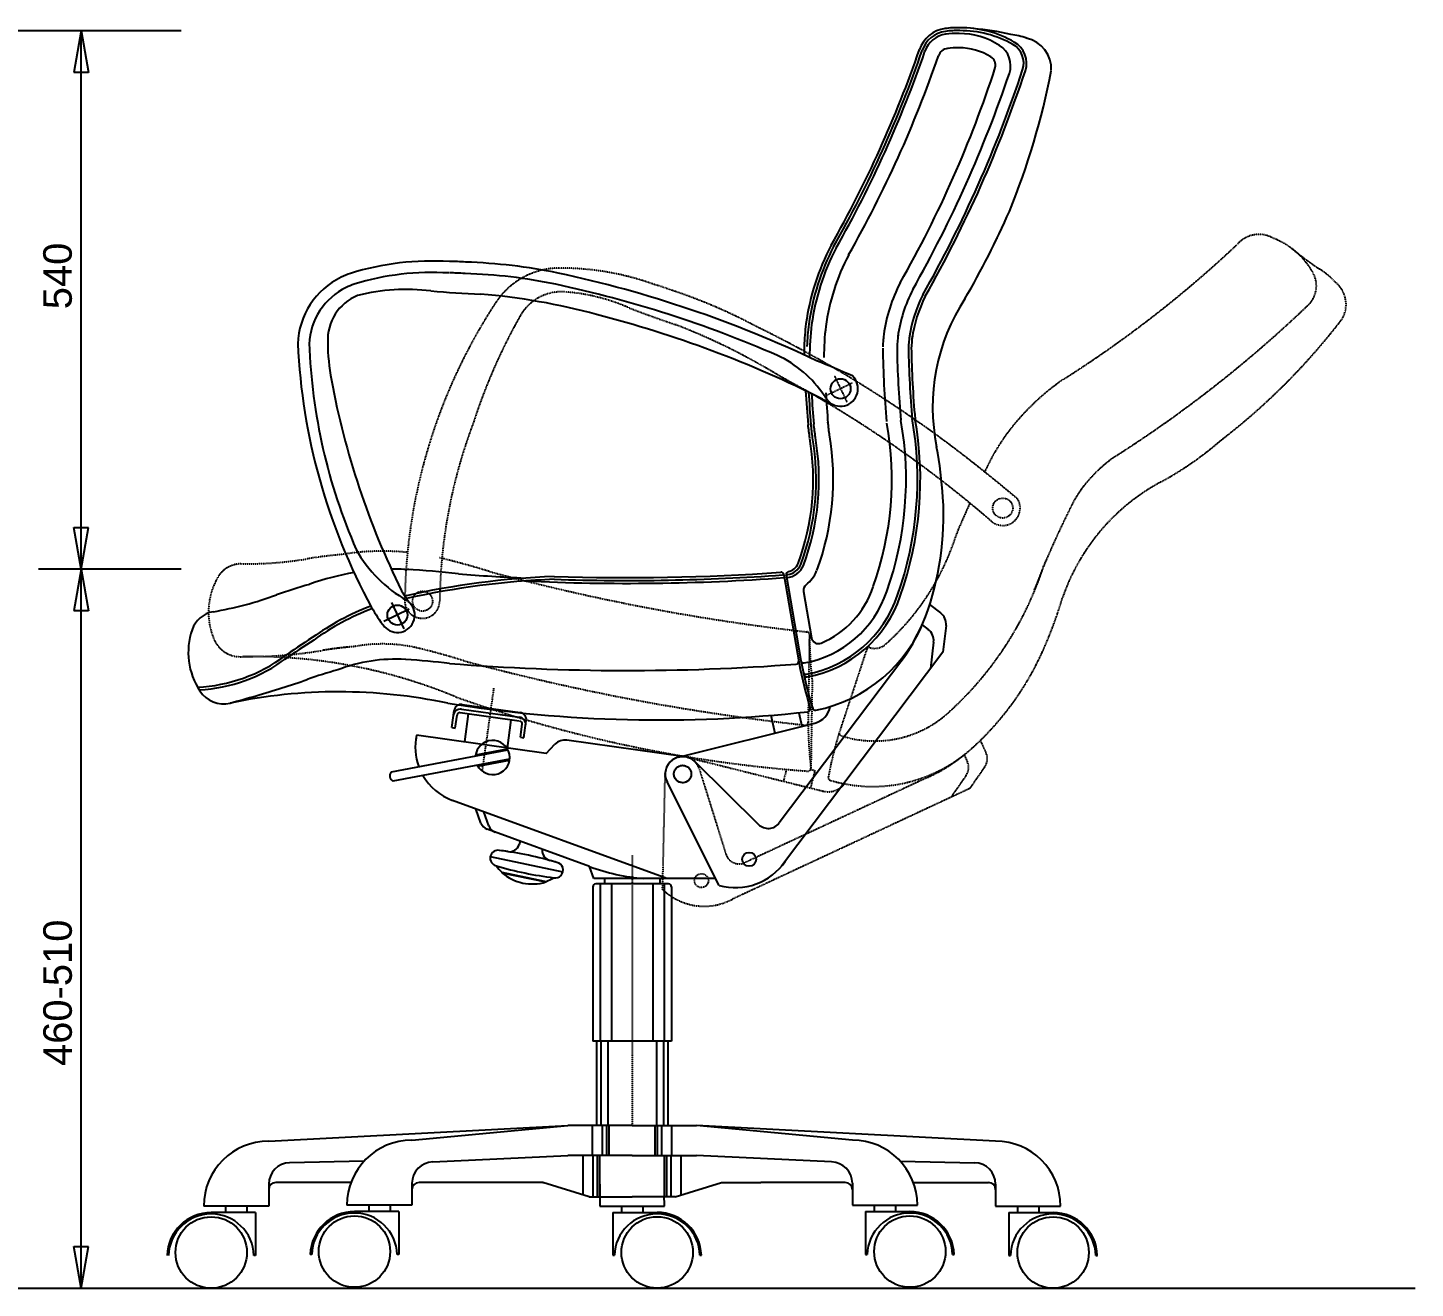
# Model space of a CAD drawing. Header units: millimetres. Extents: x 3929 to 9958, y 1973 to 3963.
# Drawn here: x 8986 to 9958, y 2880 to 3763 of the extents above; entities that cross this region are included whole.
import ezdxf

# ---------------------------------------------------------------- set-up
doc = ezdxf.new("R2010")
doc.units = ezdxf.units.MM
doc.linetypes.add('AKS1', pattern=[0.024, 0.01, -0.002, 0, -0.002, 0.01])
doc.linetypes.add('NOKTALI', pattern=[0.001, 0, -0.001])
for name, color, linetype in [('4', 1, 'NOKTALI'), ('axis', 40, 'AKS1'), ('chair', 250, 'Continuous'), ('dim', 4, 'Continuous'), ('size', 3, 'Continuous')]:
    doc.layers.add(name, color=color, linetype=linetype)
doc.styles.get("Standard").update_dxf_attribs({"font": 'arial.ttf'})

msp = doc.modelspace()

# ---------------------------------------------------------------- linework, layer by layer
at = {"color": 5}
msp.add_line((8177.94, 2880.17), (9957.7, 2880.17), dxfattribs=at)
at = {"layer": '4', "linetype": 'NOKTALI'}
for p, q in [((9261.69, 3349.2), (9262.09, 3349.18)), ((9533.48, 3337.61), (9532.58, 3276.34)), ((9573.59, 3327.37), (9554.49, 3269.43)), ((9535.42, 3305.22), (9534.52, 3244.11)), ((9653.11, 3263.61), (9657.16, 3254.93)), ((9447.64, 3251.93), (9543.07, 3228.14)), ((9641.83, 3253.57), (9644.05, 3248.82)), ((9656.33, 3245.25), (9645.69, 3229.96)), ((9430.7, 3159.3), (9432.53, 3240.39)), ((9456.32, 3243.76), (9475.02, 3184.05)), ((9618.54, 3238.8), (9488.43, 3178.13)), ((9517.44, 3243.37), (9515.27, 3235.07)), ((9537.35, 3242.51), (9534.17, 3230.36)), ((9534.33, 3243.3), (9537.35, 3242.51)), ((9643.22, 3239.14), (9632.58, 3223.85)), ((9645.69, 3229.96), (9479.59, 3152.51))]:
    msp.add_line(p, q, dxfattribs=at)
for centre, radius in [((9668.86, 3426.34), 7), ((9262.61, 3361.17), 7), ((9444.7, 3240.12), 6.09), ((9457.87, 3165.49), 4.87)]:
    msp.add_circle(centre, radius, dxfattribs=at)
for centre, radius, start, end in [((9848.27, 3597.9), 20, 60.21086, 139.31384), ((9838.71, 3564.59), 54.29, 29.41044, 68.94994), ((9275.54, 4203.72), 813.8, 302.38477, 313.24681), ((10033.9, 3807.3), 257.24, 230.64822, 236.13143), ((9358.7, 3540.63), 53.7, 90.17922, 146.75054), ((9359.14, 3400.77), 193.56, 70.07473, 90.17922), ((9869.45, 3581.92), 19, 318.41882, 29.41044), ((9862.07, 3547.48), 54.29, 42.58783, 58.37292), ((9359.99, 3544.34), 33.4, 85.65834, 150.60643), ((9352.17, 3441.27), 136.77, 66.45018, 85.65834), ((9388.91, 3454.72), 133.04, 69.35293, 74.22266), ((9317.36, 3217.63), 380.5, 62.03276, 71.86111), ((9889.26, 3568.84), 20, 328.96362, 50.28161), ((9638.68, 3357.07), 388.49, 146.75054, 179.37274), ((9682.89, 4279.67), 764.61, 248.83424, 251.44923), ((9275.54, 4203.72), 878.8, 302.47056, 313.78823), ((9685.41, 3361.03), 406.9, 150.60643, 162.11976), ((9541.22, 3838.91), 460.4, 307.54185, 322.4824), ((9276.22, 3131.57), 453.67, 58.45827, 68.88761), ((9126.36, 2796.32), 842.67, 50.86086, 63.99717), ((9134.21, 2807.47), 805.64, 49.13746, 61.91088), ((9806.08, 3378.31), 167.5, 124.41753, 144.00749), ((9638.68, 3357.07), 364.09, 159.26799, 179.37475), ((9841.69, 3358.48), 208.02, 145.35424, 149.65556), ((9664.07, 3655.82), 240.78, 298.78033, 310.91227), ((10325.3, 3122.18), 745.85, 152.75939, 153.78767), ((9806.08, 3378.31), 102.5, 124.97123, 144.00749), ((9142.23, 2800.1), 829.79, 49.66407, 51.54558), ((9848.03, 3316.62), 145.1, 117.96065, 161.11787), ((9841.69, 3358.48), 143.02, 145.35424, 148.99992), ((10325.3, 3122.18), 745.85, 155.64174, 156.96928), ((9668.86, 3426.34), 12.2, 231.72936, 30.95164), ((10325.3, 3122.18), 680.85, 152.91809, 157.18094), ((9146.45, 3596.46), 525.17, 338.64047, 339.66726), ((9473.14, 3458.7), 171, 311.59543, 341.76128), ((9139.16, 3647.24), 260, 269.27569, 279.4038), ((9234.16, 3073.6), 321.45, 95.09247, 99.4038), ((9215.49, 3248.25), 145.86, 93.71871, 93.87749), ((9215.49, 3248.25), 145.86, 93.71871, 93.87749), ((9234.56, 3221.68), 174.48, 84.23934, 99.40983), ((9137.94, 2827.39), 580.43, 72.80484, 76.39423), ((9234.56, 3221.68), 174.48, 75.6873, 76.19781), ((9135.63, 3368.26), 19, 89.27569, 150.47868), ((9701.93, 4840.19), 1510.19, 254.9396, 263.52793), ((9473.14, 3458.7), 236, 312.39667, 342.11692), ((9146.45, 3596.46), 590.17, 337.3404, 339.51094), ((9161.72, 3353.49), 48.98, 150.47868, 202.85115), ((9422.35, 3449.2), 300.83, 335.69723, 343.46333), ((9262.21, 3361.19), 12, 179.37274, 267.48533), ((9262.21, 3361.19), 12, 179.37274, 267.48533), ((9262.61, 3361.17), 12, 267.48533, 359.37475), ((9135.01, 3342.24), 20, 202.85115, 272.43099), ((9531.48, 3337.64), 2, 359.15533, 83.52793), ((9869.78, 3341.29), 336.32, 180.60881, 186.18209), ((9139.16, 3647.24), 325, 269.27569, 279.4038), ((9234.16, 3073.6), 256.45, 94.41203, 99.4038), ((9234.16, 3073.6), 256.45, 95.09247, 99.4038), ((9234.56, 3221.68), 109.48, 75.6873, 100.59271), ((9137.94, 2827.39), 515.43, 72.67564, 76.09351), ((9575.45, 3326.64), 2, 70.84757, 158.18714), ((9575.45, 3326.64), 2, 70.84757, 158.18714), ((9579.24, 3339.78), 11.69, 254.44076, 308.89868), ((9512.49, 3408.56), 201.96, 311.58104, 335.67218), ((9144.08, 2952.15), 370.2, 67.51572, 91.17107), ((9701.93, 4840.19), 1575.19, 254.89377, 263.7468), ((9601.76, 4181.54), 941.96, 250.39234, 265.77564), ((9579.24, 3340.24), 77, 252.26678, 313.52736), ((9530.58, 3276.37), 2, 263.7468, 359.15533), ((9839.18, 3278.63), 306.61, 180.42836, 186.46417), ((9821.06, 3186.86), 279.07, 162.88355, 169.49288), ((9556.39, 3268.8), 2, 161.75529, 252.26678), ((9577.77, 3334.99), 103.6, 253.3556, 311.58104), ((9648.33, 3250.81), 9.74, 325.17352, 25), ((9444.7, 3240.12), 12.18, 17.39036, 178.70541), ((9568.99, 3342.66), 115.07, 294.49501, 309.27087), ((9635.22, 3244.7), 9.74, 325.17352, 25), ((9532.52, 3244.14), 2, 265.77564, 359.15533), ((9548.66, 3237.65), 2, 161.75529, 253.3556), ((9546.61, 3242.32), 14.61, 255.99892, 321.77133), ((9484.32, 3186.96), 9.74, 197.39152, 295), ((9459.83, 3189.61), 42.04, 226.13844, 298.04338)]:
    msp.add_arc(centre, radius, start, end, dxfattribs=at)
at = {"layer": 'axis'}
for p, q in [((9550.9, 3519.11), (9559.87, 3500.23)), ((9563.69, 3513.86), (9545.87, 3505.3)), ((9304.67, 3243.39), (9312.62, 3300.12))]:
    msp.add_line(p, q, dxfattribs=at)
at = {"layer": 'axis', "linetype": 'AKS1'}
msp.add_line((9409.39, 3183.38), (9409.39, 2994.12), dxfattribs=at)
at = {"layer": 'chair'}
for p, q in [((9515.61, 3379.78), (9526.3, 3317.4)), ((9517.22, 3379.52), (9527.54, 3319.51)), ((9529.37, 3367.88), (9534.93, 3335.57)), ((9253.27, 3355.42), (9235.45, 3346.85)), ((9240.89, 3360.11), (9249.62, 3341.73)), ((9617.69, 3358.7), (9625.34, 3352.94)), ((9612.44, 3344.54), (9616.63, 3341.39)), ((9629.15, 3344), (9626.93, 3325.51)), ((9620.44, 3332.45), (9618.23, 3313.96)), ((9626.93, 3325.51), (9513.95, 3175.58)), ((9598.81, 3320.57), (9512.42, 3205.92)), ((9283.02, 3272.63), (9284.69, 3284.56)), ((9289.87, 3285.5), (9330.53, 3279.81)), ((9290.34, 3288.82), (9330.99, 3283.12)), ((9285.5, 3272.28), (9286.77, 3281.39)), ((9289.03, 3283.1), (9330.18, 3277.33)), ((9292.11, 3262.55), (9294.88, 3282.28)), ((9322.01, 3258.31), (9324.78, 3278.09)), ((9331.1, 3265.89), (9332.38, 3275.01)), ((9333.58, 3265.55), (9335.25, 3277.48)), ((9441.75, 3251.93), (9537.18, 3275.73)), ((9506.43, 3281.23), (9509.38, 3268.79)), ((9526.01, 3283.06), (9528.28, 3273.51)), ((9258.4, 3267.28), (9257.83, 3263.84)), ((9349.07, 3254.54), (9258.4, 3267.28)), ((9283.02, 3272.63), (9285.5, 3272.28)), ((9331.1, 3265.89), (9333.58, 3265.55)), ((9240.83, 3241.63), (9322.44, 3257.04)), ((9299.84, 3253.59), (9322.04, 3257.78)), ((9349.07, 3254.54), (9355.3, 3260.95)), ((9446.39, 3252.18), (9363.64, 3263.81)), ((9242.04, 3235.24), (9323.64, 3250.66)), ((9301.29, 3245.72), (9323.56, 3249.93)), ((9453.25, 3248.79), (9497.8, 3204.84)), ((9470.27, 3162.19), (9433.82, 3234.64)), ((9433.75, 3167.06), (9283.64, 3221.69)), ((9303.54, 3205.81), (9299.87, 3215.78)), ((9309.08, 3203.79), (9305.45, 3213.67)), ((9379.52, 3175.39), (9307.9, 3201.46)), ((9331.01, 3193.05), (9330.33, 3190.85)), ((9310.04, 3182.35), (9360.94, 3171.73)), ((9318.2, 3171.39), (9318.12, 3170.99)), ((9318.12, 3170.99), (9349, 3164.55)), ((9318.2, 3171.39), (9349.08, 3164.94)), ((9382.6, 3167.06), (9379.52, 3175.39)), ((9349.08, 3164.94), (9349, 3164.55)), ((9381.89, 3161.16), (9381.89, 3053.16)), ((9467.84, 3167.06), (9382.6, 3167.06)), ((9434.89, 3163.16), (9383.89, 3163.16)), ((9386.89, 3163.16), (9386.89, 3053.16)), ((9389.91, 3167.06), (9389.91, 3163.16)), ((9394.89, 3163.16), (9394.89, 3053.16)), ((9423.89, 3163.16), (9423.89, 3053.16)), ((9428.87, 3167.06), (9428.87, 3163.16)), ((9431.89, 3163.16), (9431.89, 3053.16)), ((9436.89, 3161.16), (9436.89, 3053.16)), ((9436.89, 3053.16), (9381.89, 3053.16)), ((9384.39, 3053.16), (9384.39, 2994.12)), ((9387.39, 3053.16), (9387.39, 2994.12)), ((9392.39, 3053.16), (9392.39, 2994.12)), ((9426.39, 3053.16), (9426.39, 2994.12)), ((9431.39, 3053.16), (9431.39, 2994.12)), ((9434.39, 3053.16), (9434.39, 2994.12)), ((9154.89, 2983.12), (9364.39, 2994.12)), ((9255.18, 2983.78), (9364.39, 2994.12)), ((9409.39, 2994.12), (9364.39, 2994.12)), ((9409.39, 2994.12), (9364.39, 2994.12)), ((9381.7, 2973.12), (9381.7, 2994.12)), ((9388.7, 2973.12), (9388.7, 2994.12)), ((9391.7, 2973.12), (9391.7, 2994.12)), ((9393.2, 2973.12), (9393.2, 2994.12)), ((9409.39, 2994.12), (9454.39, 2994.12)), ((9409.39, 2994.12), (9454.39, 2994.12)), ((9425.58, 2973.12), (9425.58, 2994.12)), ((9427.08, 2973.12), (9427.08, 2994.12)), ((9430.08, 2973.12), (9430.08, 2994.12)), ((9437.08, 2973.12), (9437.08, 2994.12)), ((9563.6, 2983.78), (9454.39, 2994.12)), ((9663.89, 2983.12), (9454.39, 2994.12)), ((9269.87, 2968.59), (9364.39, 2973.12)), ((9409.39, 2973.12), (9364.39, 2973.12)), ((9375.14, 2945.39), (9375.14, 2973.12)), ((9382.14, 2944.08), (9382.14, 2973.12)), ((9385.14, 2944.08), (9385.14, 2973.12)), ((9386.64, 2944.08), (9386.64, 2973.12)), ((9409.39, 2973.12), (9454.39, 2973.12)), ((9432.14, 2944.08), (9432.14, 2973.12)), ((9433.64, 2944.08), (9433.64, 2973.12)), ((9436.64, 2944.08), (9436.64, 2973.12)), ((9443.64, 2945.39), (9443.64, 2973.12)), ((9548.92, 2968.59), (9454.39, 2973.12)), ((9221.66, 2969.04), (9169.57, 2967.93)), ((9597.13, 2969.04), (9649.21, 2967.93)), ((9212.53, 2954.12), (9159.89, 2954.12)), ((9255.18, 2953.6), (9255.18, 2938.28)), ((9255.18, 2953.6), (9255.18, 2938.28)), ((9346.99, 2954.12), (9260.18, 2954.12)), ((9379.39, 2944.08), (9346.89, 2954.12)), ((9346.89, 2954.12), (9346.99, 2954.12)), ((9439.39, 2944.08), (9471.89, 2954.12)), ((9471.89, 2954.12), (9499.39, 2954.12)), ((9558.6, 2954.12), (9499.39, 2954.12)), ((9563.6, 2953.6), (9563.6, 2938.28)), ((9563.6, 2953.6), (9563.6, 2938.28)), ((9606.25, 2954.12), (9658.89, 2954.12)), ((9154.89, 2952.94), (9154.89, 2937.62)), ((9255.18, 2949.78), (9255.18, 2938.28)), ((9379.39, 2944.08), (9409.39, 2944.08)), ((9386.64, 2953.02), (9386.64, 2937.7)), ((9386.64, 2949.2), (9386.64, 2937.7)), ((9386.64, 2944.08), (9386.64, 2937.7)), ((9439.39, 2944.08), (9409.39, 2944.08)), ((9563.6, 2949.78), (9563.6, 2938.28)), ((9663.89, 2952.94), (9663.89, 2937.62)), ((9154.89, 2937.62), (9109.39, 2937.62)), ((9139.64, 2937.62), (9124.64, 2937.62)), ((9124.64, 2937.62), (9124.64, 2933.12)), ((9139.64, 2937.62), (9139.64, 2933.12)), ((9255.18, 2938.28), (9209.68, 2938.28)), ((9224.93, 2938.28), (9224.93, 2933.78)), ((9239.93, 2938.28), (9224.93, 2938.28)), ((9237.43, 2938.28), (9227.43, 2938.28)), ((9239.93, 2938.28), (9239.93, 2933.78)), ((9386.64, 2937.7), (9432.14, 2937.7)), ((9401.89, 2937.7), (9401.89, 2933.2)), ((9401.89, 2937.7), (9416.89, 2937.7)), ((9404.39, 2937.7), (9414.39, 2937.7)), ((9416.89, 2937.7), (9416.89, 2933.2)), ((9563.6, 2938.28), (9609.1, 2938.28)), ((9578.85, 2938.28), (9593.85, 2938.28)), ((9578.85, 2938.28), (9578.85, 2933.78)), ((9581.35, 2938.28), (9591.35, 2938.28)), ((9593.85, 2938.28), (9593.85, 2933.78)), ((9663.89, 2937.62), (9709.39, 2937.62)), ((9679.14, 2937.62), (9679.14, 2933.12)), ((9679.14, 2937.62), (9694.14, 2937.62)), ((9694.14, 2937.62), (9694.14, 2933.12)), ((9145.64, 2933.12), (9114.64, 2933.12)), ((9145.64, 2933.12), (9145.64, 2903.12)), ((9245.93, 2933.78), (9214.93, 2933.78)), ((9245.93, 2933.78), (9245.93, 2903.78)), ((9395.89, 2933.2), (9426.89, 2933.2)), ((9395.89, 2933.2), (9395.89, 2903.2)), ((9572.85, 2933.78), (9572.85, 2903.78)), ((9572.85, 2933.78), (9603.85, 2933.78)), ((9673.14, 2933.12), (9704.14, 2933.12)), ((9673.14, 2933.12), (9673.14, 2903.12)), ((9145.64, 2903.12), (9144.58, 2903.12)), ((9185, 2903.78), (9183.93, 2903.78)), ((9245.93, 2903.78), (9244.87, 2903.78)), ((9395.89, 2903.2), (9396.96, 2903.2)), ((9456.83, 2903.2), (9457.89, 2903.2)), ((9572.85, 2903.78), (9573.92, 2903.78)), ((9633.79, 2903.78), (9634.85, 2903.78)), ((9673.14, 2903.12), (9674.21, 2903.12)), ((9734.08, 2903.12), (9735.14, 2903.12))]:
    msp.add_line(p, q, dxfattribs=at)
for centre, radius in [((9555.3, 3509.83), 7), ((9245.01, 3351.44), 7), ((9444.7, 3240.12), 6.09), ((9491.36, 3180.4), 4.87), ((9114.64, 2905.12), 25), ((9214.93, 2905.78), 25), ((9426.89, 2905.2), 25), ((9603.85, 2905.78), 25), ((9704.14, 2905.12), 25)]:
    msp.add_circle(centre, radius, dxfattribs=at)
for centre, radius, start, end in [((9631.38, 3740.21), 22, 97.68563, 161.01144), ((9631.38, 3740.21), 20, 97.68563, 161.01144), ((9636.83, 3699.83), 62.74, 88.24851, 97.80243), ((9636.83, 3699.83), 60.74, 88.21301, 97.68563), ((9639.29, 3686.33), 76.22, 60.37015, 90.40779), ((9639.29, 3686.33), 74.22, 60.37015, 90.40779), ((9629.68, 3557.51), 205.35, 77.40019, 84.81604), ((9631.38, 3740.21), 18, 97.68563, 161.01144), ((9636.83, 3699.83), 58.74, 88.5989, 97.80243), ((9638.27, 3706.26), 52.29, 57.18391, 90), ((9657.39, 3735.92), 17, 341.30552, 57.18391), ((9666.93, 3702.13), 56.29, 70.58783, 82.28965), ((9668.57, 3737.8), 15, 341.65868, 60.37015), ((9668.57, 3737.8), 17, 341.65868, 60.37015), ((9680.91, 3733.75), 22, 356.96362, 78.28161), ((8842.95, 4011.51), 811.8, 330.38228, 341.01144), ((8842.95, 4011.51), 813.8, 330.38477, 341.01144), ((8842.95, 4011.51), 815.8, 330.38727, 341.01144), ((8842.95, 4011.51), 825.8, 330.39987, 341.01144), ((9631.38, 3740.21), 8, 97.68563, 161.01144), ((9636.83, 3699.83), 48.74, 88.5989, 97.80243), ((9638.27, 3706.26), 42.29, 58.24582, 90), ((9656.84, 3736.27), 7, 347.56556, 58.24582), ((8902.59, 3981.24), 800, 330.23321, 342.05543), ((8842.95, 4011.51), 884.8, 330.47919, 341.65868), ((8842.95, 4011.51), 886.8, 330.4821, 341.65868), ((9180.14, 3834.71), 532.64, 337.86654, 348.91598), ((8842.95, 4011.51), 876.8, 330.46773, 341.30552), ((9128.43, 3873.21), 595.27, 329.70009, 336.30912), ((10070.08, 3419.47), 450, 154.2445, 154.27274), ((9698.91, 3531.79), 169.5, 152.40549, 172.00749), ((9698.91, 3531.79), 167.5, 152.41753, 172.00749), ((9698.91, 3531.79), 165.5, 152.42977, 172.00749), ((9269.31, 3405.7), 193.56, 86.38575, 107.17178), ((9282.73, 3465.85), 133.04, 85.66395, 90.53368), ((9280.65, 3218.2), 380.5, 78.34378, 88.17213), ((9698.91, 3531.79), 155.5, 152.49423, 172.00749), ((9228.97, 3539.5), 53.74, 115.73335, 177.97061), ((9226.85, 3546.33), 46.67, 108.34506, 117.16857), ((9269.31, 3405.7), 185.56, 86.38575, 107.09429), ((9282.73, 3465.85), 125.04, 85.66395, 90.53368), ((9280.65, 3218.2), 372.5, 78.34378, 88.17213), ((9183.83, 2781.06), 828.21, 64.64291, 77.89354), ((9228.97, 3539.5), 45.74, 115.62084, 177.97061), ((9226.82, 3546.34), 38.65, 108.18068, 117.14247), ((9251.25, 3442.61), 136.77, 82.7612, 104.445), ((9333.19, 4340.16), 764.61, 265.14526, 267.76025), ((9265.33, 3124.05), 453.67, 74.76929, 85.19863), ((9183.83, 2781.06), 820.21, 66.48624, 77.89354), ((9698.91, 3531.79), 114.5, 152.8361, 172.00749), ((9698.91, 3531.79), 104.5, 152.94717, 172.00749), ((9698.91, 3531.79), 96.5, 153.04768, 172.00749), ((9229.64, 3544.05), 33.44, 111.96754, 182.7871), ((9698.91, 3531.79), 94.5, 153.07471, 172.00749), ((9758.74, 3496.92), 138.96, 146.86668, 191.50065), ((9187.17, 2793.37), 793.36, 63.37018, 75.5968), ((9739.65, 3531.01), 210.02, 173.35424, 177.65556), ((9739.65, 3531.01), 208.02, 173.35424, 177.65556), ((9739.65, 3531.01), 208.02, 173.35424, 177.65556), ((9739.65, 3531.01), 208.02, 173.35424, 177.65556), ((9739.65, 3531.01), 206.02, 173.35424, 179.788), ((9739.65, 3531.01), 196.02, 173.35424, 179.788), ((9739.65, 3531.01), 155.02, 173.35424, 176.99992), ((9739.65, 3531.01), 145.02, 173.35424, 176.99992), ((9739.65, 3531.01), 137.02, 173.35424, 176.99992), ((9739.65, 3531.01), 135.02, 173.35424, 176.99992), ((9600.64, 3560.93), 425.82, 182.62795, 208.64571), ((9579.14, 3555.96), 396.13, 182.05366, 203.61565), ((9339.01, 3542.79), 142.77, 180.14731, 190.82978), ((10277.59, 3549.4), 747.85, 180.75939, 181.21889), ((10277.59, 3549.4), 692.85, 180.91809, 185.18094), ((10277.59, 3549.4), 682.85, 180.91809, 185.18094), ((10277.59, 3549.4), 674.85, 180.91809, 185.18094), ((10277.59, 3549.4), 672.85, 180.91809, 185.18094), ((9477.44, 3460.58), 79.99, 33.85351, 65.14459), ((9225.75, 2760.89), 829.79, 65.97509, 67.8566), ((9555.3, 3509.83), 12.2, 221.04481, 47.26266), ((9752.31, 3618.41), 562.92, 190.48515, 206.37249), ((10277.59, 3549.4), 747.85, 183.14177, 184.96928), ((10277.59, 3549.4), 745.85, 183.22661, 184.96928), ((10277.59, 3549.4), 743.85, 183.31255, 184.96928), ((9714.03, 3825.96), 365.94, 242.09659, 243.35676), ((-8234717.73, -5526704.44), 9927289.03, 33.853489378, 33.853511966), ((10277.59, 3549.4), 733.85, 183.31255, 184.96928), ((9367.19, 3446.46), 242, 340.39667, 10.11692), ((9367.19, 3446.46), 244, 340.39667, 10.11692), ((9014.07, 3414.73), 523.17, 6.64047, 7.66726), ((9014.07, 3414.73), 525.17, 6.64047, 7.66726), ((9014.07, 3414.73), 527.17, 6.64047, 7.66726), ((9014.07, 3414.73), 537.17, 6.64047, 7.66726), ((9367.19, 3446.46), 224, 340.39667, 10.11692), ((9367.19, 3446.46), 234, 340.39667, 10.11692), ((9367.19, 3446.46), 169, 339.59543, 9.76128), ((9367.19, 3446.46), 171, 339.59543, 9.76128), ((9367.19, 3446.46), 173, 339.59543, 9.76128), ((9367.19, 3446.46), 183, 339.59543, 9.76128), ((9326.81, 3414.23), 300.83, 3.69723, 10.53119), ((9425.47, 3420.67), 201.96, 339.58104, 3.67218), ((9297.6, 3442.95), 93.37, 209.29181, 240.47343), ((9243.36, 3209.02), 174.48, 99.47271, 109.97565), ((9243.36, 3209.02), 174.48, 86.25312, 90.85691), ((9220.67, 2803.7), 580.43, 83.37066, 86.96005), ((9406.03, 4885.79), 1508.19, 268.05061, 274.08627), ((9513.64, 3379.44), 2, 9.72115, 94.08627), ((9519.19, 3379.86), 2, 102.32387, 189.75529), ((9516.43, 3391.58), 14.01, 274.59197, 337.18791), ((9516.51, 3391.45), 11.88, 278.4069, 337.19996), ((9516.61, 3391.31), 9.74, 282.80127, 337.23068), ((9516.43, 3391.58), 24.01, 308.0296, 337.18791), ((9270.12, 3063.38), 321.45, 105.65829, 109.96962), ((9219.74, 3231.65), 145.86, 104.28453, 104.44331), ((9219.74, 3231.65), 145.86, 104.28453, 104.44331), ((9378.1, 2796.51), 582.43, 92.30084, 102.69248), ((9378.1, 2796.51), 580.43, 92.30084, 102.61816), ((9406.03, 4885.79), 1510.19, 265.50541, 267.28129), ((9406.03, 4885.79), 1512.19, 267.28594, 274.16989), ((9406.03, 4885.79), 1510.19, 268.05343, 274.12811), ((9514.81, 3378.52), 1, 9.72115, 94.12811), ((9518.38, 3378.7), 1, 97.60469, 189.75529), ((9534.3, 3368.73), 5, 128.0296, 189.75529), ((9071.54, 3609.87), 260, 279.8415, 289.96962), ((9310.09, 3402.85), 71.06, 209.03992, 211.43353), ((9321.18, 3414.42), 86.65, 213.92536, 219.95189), ((9288.73, 3192.51), 176.48, 102.17412, 102.63515), ((9245.01, 3351.44), 12.2, 42.2216, 57.32775), ((9516.48, 3391.68), 75, 280.28079, 341.52736), ((9516.48, 3391.68), 83, 280.40373, 341.52736), ((9516.48, 3391.68), 85, 280.45221, 341.52736), ((9516.48, 3391.68), 65, 292.92437, 341.52736), ((9119.23, 3334.98), 19, 99.8415, 161.0445), ((9288.73, 3192.51), 176.48, 110.65868, 125.83367), ((9288.73, 3192.51), 174.48, 110.65868, 125.85849), ((9310.79, 3402.89), 95.69, 208.79721, 218.49721), ((9245.01, 3351.44), 12.2, 214.30608, 36.93863), ((9619.47, 3345.16), 9.74, 353.17352, 53), ((9517.65, 3386.35), 103.6, 281.3556, 339.58104), ((9506.3, 3389.01), 115.07, 322.49501, 337.27087), ((9506.3, 3389.01), 115.07, 322.49501, 337.27087), ((9147.58, 3325.24), 48.98, 161.0445, 213.41697), ((9354.42, 3059.8), 323.45, 121.50011, 125.89063), ((9354.42, 3059.8), 321.45, 121.48661, 125.89063), ((9539.85, 3336.42), 5, 189.75529, 292.92437), ((9610.77, 3333.61), 9.74, 353.17352, 53), ((9099.7, 3411.94), 111.17, 272.77585, 306.69681), ((9099.7, 3411.94), 113.17, 273.32092, 306.69681), ((9013.55, 3530.86), 258, 305.37944, 305.89063), ((9270.12, 3063.38), 258.45, 105.00173, 109.96962), ((9243.36, 3209.02), 111.48, 86.25312, 111.10289), ((9220.67, 2803.7), 517.43, 83.24145, 86.65932), ((9406.03, 4885.79), 1573.19, 265.45959, 274.31262), ((9524.17, 3318.89), 1.84, 274.81124, 8.32138), ((9827.28, 3375.87), 306.61, 190.99418, 197.02999), ((9845.07, 3380.1), 323.26, 190.80287, 196.94378), ((9529.51, 3319.85), 2, 189.75529, 280.28079), ((9071.54, 3609.87), 323, 286.66929, 289.96962), ((9531.11, 3312.01), 2, 192.23652, 280.40373), ((9531.54, 3310.06), 2, 192.59343, 280.45221), ((9123.39, 3309.28), 20, 213.41697, 283.00015), ((8868.77, 4240.46), 985.35, 285.24125, 287.4465), ((9203.84, 2927.47), 370.2, 78.08154, 101.84778), ((9428.32, 4219.94), 941.96, 260.95816, 276.34145), ((9289.18, 3280.55), 5, 82.0266, 172.0266), ((9289.64, 3283.86), 5, 82.0266, 172.0266), ((9532.14, 3285.73), 2, 276.34145, 9.72115), ((9537.65, 3286.74), 2, 189.75529, 281.3556), ((9533.65, 3289.9), 14.61, 283.99892, 349.77133), ((9288.75, 3281.12), 2, 82.0266, 172.0266), ((9329.83, 3274.86), 5, 352.0266, 82.0266), ((9330.4, 3275.28), 2, 352.0266, 82.0266), ((9330.3, 3278.17), 5, 352.0266, 82.0266), ((9297.24, 3259), 39.71, 167.96525, 200.26671), ((9311.69, 3251.71), 12, 206.41277, 174.98504), ((9362.28, 3254.16), 9.74, 82, 135.81609), ((9444.7, 3240.12), 12.18, 45.39036, 206.70541), ((9244.07, 3238.89), 4.38, 142.76161, 238.6362), ((9297.24, 3259), 39.71, 209.96091, 250.03437), ((9310.4, 3208.33), 7.31, 200.17217, 250), ((9315.94, 3206.31), 7.31, 200.17217, 250), ((9504.64, 3211.78), 9.74, 225.39152, 323), ((9315.43, 3181.23), 5.5, 78.2095, 258.2095), ((9283.03, 2925.7), 263.06, 81.42232, 82.6791), ((9283.03, 2925.7), 263.06, 73.7399, 82.6791), ((9323.35, 3193.04), 7.31, 261.42232, 342.60632), ((9353.65, 3186.68), 7.31, 176.57281, 254.85797), ((9283.03, 2925.7), 263.06, 73.7399, 74.85797), ((9355.56, 3172.85), 5.5, 258.2095, 78.2095), ((9481.77, 3202.63), 42.04, 254.13844, 326.04338), ((9338.92, 3193.45), 30.27, 215.57371, 226.80779), ((9387.96, 3428.38), 263.06, 253.7399, 262.6791), ((9339.45, 3195.98), 32.85, 229.51901, 286.9), ((9338.92, 3193.45), 30.27, 289.61121, 300.8453), ((9427.22, 3302.18), 135.46, 249.38003, 265.91757), ((9383.89, 3161.16), 2, 90, 180), ((9434.89, 3161.16), 2, 0, 90), ((9154.89, 2937.62), 45.5, 90, 180), ((9255.18, 2938.28), 45.5, 90, 180), ((9563.6, 2938.28), 45.5, 0, 90), ((9663.89, 2937.62), 45.5, 0, 90), ((9169.89, 2952.94), 15, 91.21652, 180), ((9270.18, 2953.6), 15, 91.21652, 180), ((9548.6, 2953.6), 15, 0, 88.78348), ((9648.89, 2952.94), 15, 0, 88.78348), ((9159.89, 2949.12), 5, 90, 180), ((9260.18, 2949.12), 5, 90, 180), ((9558.6, 2949.12), 5, 0, 90), ((9658.89, 2949.12), 5, 0, 90), ((9386.64, 2937.7), 45.5, 0, 8.05453), ((9114.64, 2902.17), 30.95, 90, 178.24105), ((9114.64, 2902.17), 29.95, 1.75895, 178.24105), ((9214.93, 2902.83), 30.95, 90, 178.24105), ((9214.93, 2902.83), 29.95, 1.75895, 178.24105), ((9426.89, 2902.25), 29.95, 1.75895, 178.24105), ((9426.89, 2902.25), 30.95, 1.75895, 90), ((9603.85, 2902.83), 29.95, 1.75895, 178.24105), ((9603.85, 2902.83), 30.95, 1.75895, 90), ((9704.14, 2902.17), 29.95, 1.75895, 178.24105), ((9704.14, 2902.17), 30.95, 1.75895, 90)]:
    msp.add_arc(centre, radius, start, end, dxfattribs=at)
at = {"layer": 'dim'}
for p, q in [((8823.6, 3760.56), (9093.6, 3760.56)), ((9023.6, 3760.56), (9018.45, 3731.32)), ((9023.6, 2880.17), (9023.6, 3760.56)), ((9023.6, 3760.56), (9028.76, 3731.32)), ((9028.76, 3731.32), (9018.45, 3731.32)), ((9023.6, 3383.5), (9018.45, 3412.74)), ((9018.45, 3412.74), (9028.76, 3412.74)), ((9023.6, 3383.5), (9028.76, 3412.74)), ((9093.6, 3383.5), (8993.6, 3383.5)), ((9023.6, 3383.5), (9018.45, 3354.26)), ((9023.6, 3383.5), (9028.76, 3354.26)), ((9028.76, 3354.26), (9018.45, 3354.26)), ((9023.6, 2880.17), (9018.45, 2909.41)), ((9018.45, 2909.41), (9028.76, 2909.41)), ((9023.6, 2880.17), (9028.76, 2909.41))]:
    msp.add_line(p, q, dxfattribs=at)

# ---------------------------------------------------------------- texts
at = {"layer": 'size'}
for s, p in [('540', (9017.02, 3565.49)), ('460-510', (9017.05, 3035.69))]:
    msp.add_text(s, height=20, rotation=90, dxfattribs=at).set_placement(p)

doc.saveas('drawing.dxf')
